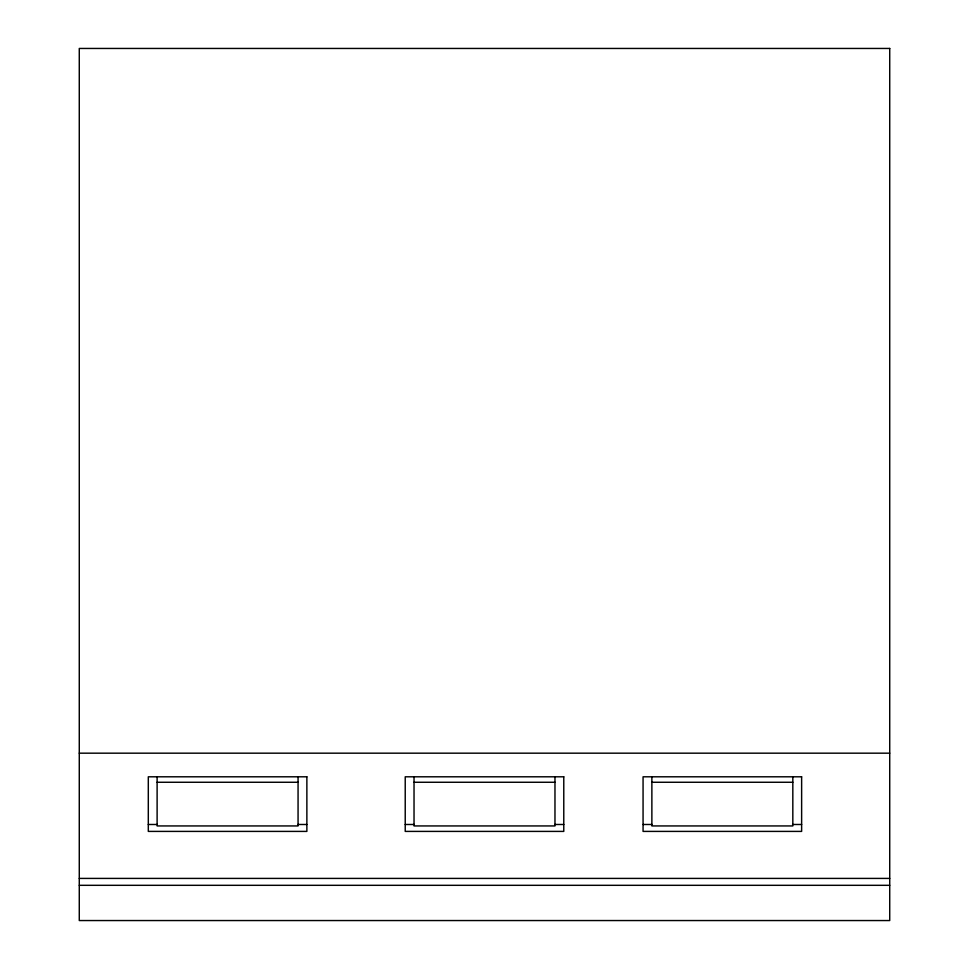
<?xml version="1.0" encoding="UTF-8"?>
<svg xmlns="http://www.w3.org/2000/svg" width="969" height="969" viewBox="0 0 969 969"><rect width="100%" height="100%" fill="white"/><g stroke="black" fill="none" stroke-linecap="round" stroke-linejoin="round"><path stroke-width="1.45" d="M79.276 753.179L889.724 753.179M157.111 782.262L298.064 782.262M414.029 782.262L554.971 782.262M651.871 782.262L792.824 782.262M148.305 824.486L157.366 824.486M297.81 824.486L306.87 824.486M405.224 824.486L414.284 824.486M554.716 824.486L563.776 824.486M643.065 824.486L652.125 824.486M792.569 824.486L801.629 824.486M79.276 878.411L889.724 878.411M79.276 885.315L889.724 885.315M792.824 776.726L792.824 825.939L651.871 825.939L651.871 776.726M554.971 776.726L554.971 825.939L414.029 825.939L414.029 776.726M298.064 776.726L298.064 825.939L157.111 825.939L157.111 776.726M889.724 48.45L79.276 48.45L79.276 920.55L889.724 920.55L889.724 48.45M306.87 776.799L148.305 776.799L148.305 831.402L306.87 831.402L306.87 776.799M563.776 776.799L405.224 776.799L405.224 831.402L563.776 831.402L563.776 776.799M801.629 776.799L643.065 776.799L643.065 831.402L801.629 831.402L801.629 776.799"/></g></svg>
